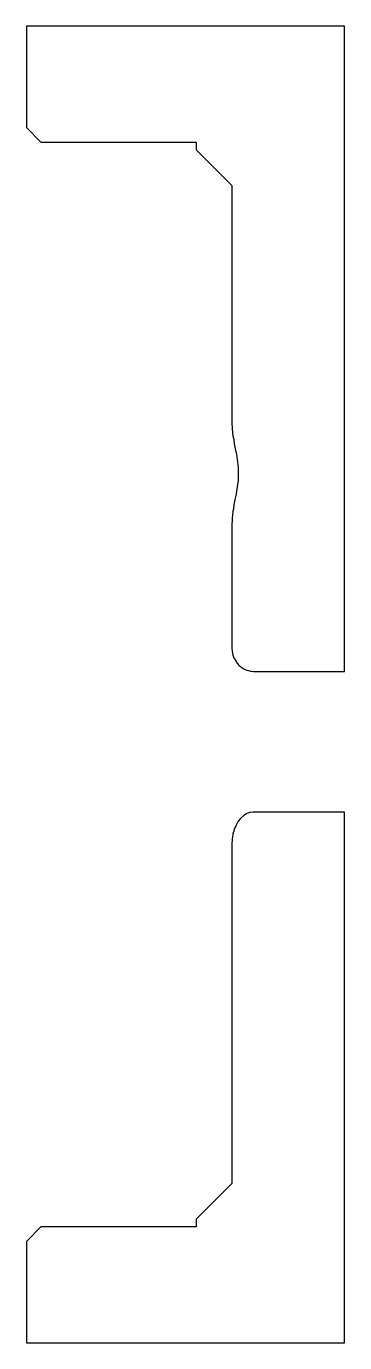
# Model space of a CAD drawing. Header units: metres. Extents: x 0 to 47.5, y 0 to 45.5.
# Drawn here: x 0 to 11, y 0 to 45.5 of the extents above.
import ezdxf

# ---------------------------------------------------------------- set-up
doc = ezdxf.new("R2010")
doc.units = ezdxf.units.M

msp = doc.modelspace()

# ---------------------------------------------------------------- linework, layer by layer
for p, q in [((11, 45.5), (0, 45.5)), ((0, 45.5), (0, 42)), ((11, 23.204), (11, 45.5)), ((0, 42), (0.5, 41.5)), ((0.5, 41.5), (5.8725, 41.5)), ((5.8725, 41.5), (5.8725, 41.2316)), ((5.8725, 41.2316), (7.10409, 40)), ((7.10409, 40), (7.10409, 31.8309)), ((7.10409, 31.8309), (7.10597, 31.7917)), ((7.10597, 31.7917), (7.11332, 31.593)), ((7.11332, 31.593), (7.12906, 31.4536)), ((7.12906, 31.4536), (7.14079, 31.3496)), ((7.14079, 31.3496), (7.16721, 31.214)), ((7.16721, 31.214), (7.18583, 31.0725)), ((7.18583, 31.0725), (7.23228, 30.834)), ((7.23228, 30.834), (7.24732, 30.7568)), ((7.24732, 30.7568), (7.2591, 30.7134)), ((7.2591, 30.7134), (7.30849, 30.3446)), ((7.30849, 30.3446), (7.32089, 30.252)), ((7.32089, 30.252), (7.3179, 29.8375)), ((7.2849, 29.5809), (7.2489, 29.338)), ((7.31765, 29.802), (7.2849, 29.5809)), ((7.3179, 29.8375), (7.31765, 29.802)), ((7.21001, 29.15), (7.18583, 29.0318)), ((7.24732, 29.3324), (7.21001, 29.15)), ((7.2479, 29.3345), (7.24732, 29.3324)), ((7.2489, 29.338), (7.2479, 29.3345)), ((7.14079, 28.7452), (7.12467, 28.6066)), ((7.14599, 28.771), (7.14079, 28.7452)), ((7.15814, 28.8315), (7.14599, 28.771)), ((7.17547, 28.9568), (7.15814, 28.8315)), ((7.18583, 29.0318), (7.17547, 28.9568)), ((7.11054, 28.4364), (7.10409, 28.2673)), ((7.10409, 28.2673), (7.10409, 24.0094)), ((7.11332, 28.5092), (7.11054, 28.4364)), ((7.12467, 28.6066), (7.11332, 28.5092)), ((7.10409, 24.0094), (7.11264, 23.8974)), ((7.11264, 23.8974), (7.11332, 23.8885)), ((7.11332, 23.8885), (7.13871, 23.7796)), ((7.13871, 23.7796), (7.14079, 23.7701)), ((7.14079, 23.7701), (7.14112, 23.7692)), ((7.14112, 23.7692), (7.18583, 23.6513)), ((7.18583, 23.6513), (7.19199, 23.6403)), ((7.19199, 23.6403), (7.24732, 23.5417)), ((7.24732, 23.5417), (7.26189, 23.523)), ((7.26189, 23.523), (7.32376, 23.4439)), ((7.32376, 23.4439), (7.34829, 23.421)), ((7.34829, 23.421), (7.41325, 23.3604)), ((7.41325, 23.3604), (7.448, 23.3372)), ((7.448, 23.3372), (7.51359, 23.2933)), ((7.51359, 23.2933), (7.55744, 23.2734)), ((7.55744, 23.2734), (7.62232, 23.2441)), ((7.62232, 23.2441), (7.6729, 23.2308)), ((7.6729, 23.2308), (7.73676, 23.2141)), ((7.73676, 23.2141), (7.79084, 23.2094)), ((7.79084, 23.2094), (7.85409, 23.204)), ((7.85409, 23.204), (11, 23.204)), ((7.51359, 18.223), (7.41325, 18.133)), ((7.60882, 18.2807), (7.51359, 18.223)), ((7.62232, 18.2889), (7.60882, 18.2807)), ((7.72291, 18.3242), (7.62232, 18.2889)), ((7.73676, 18.329), (7.72291, 18.3242)), ((7.84003, 18.3409), (7.73676, 18.329)), ((7.85409, 18.3426), (7.84003, 18.3409)), ((11, 18.3426), (7.85409, 18.3426)), ((11, 0), (11, 18.3426)), ((7.23783, 17.8675), (7.18583, 17.7434)), ((7.24732, 17.8902), (7.23783, 17.8675)), ((7.31271, 18.0022), (7.24732, 17.8902)), ((7.32376, 18.0211), (7.31271, 18.0022)), ((7.40107, 18.1178), (7.32376, 18.0211)), ((7.41325, 18.133), (7.40107, 18.1178)), ((7.11157, 17.3843), (7.10409, 17.2452)), ((7.11332, 17.4169), (7.11157, 17.3843)), ((7.13593, 17.5546), (7.11332, 17.4169)), ((7.14079, 17.5843), (7.13593, 17.5546)), ((7.17838, 17.7171), (7.14079, 17.5843)), ((7.18583, 17.7434), (7.17838, 17.7171)), ((7.10409, 17.2452), (7.10409, 5.5)), ((7.10409, 5.5), (5.8725, 4.26841)), ((5.8725, 4.26841), (5.8725, 4)), ((0.5, 4), (0, 3.5)), ((5.8725, 4), (0.5, 4)), ((0, 3.5), (0, 0)), ((0, 0), (11, 0))]:
    msp.add_line(p, q)

doc.saveas('drawing.dxf')
